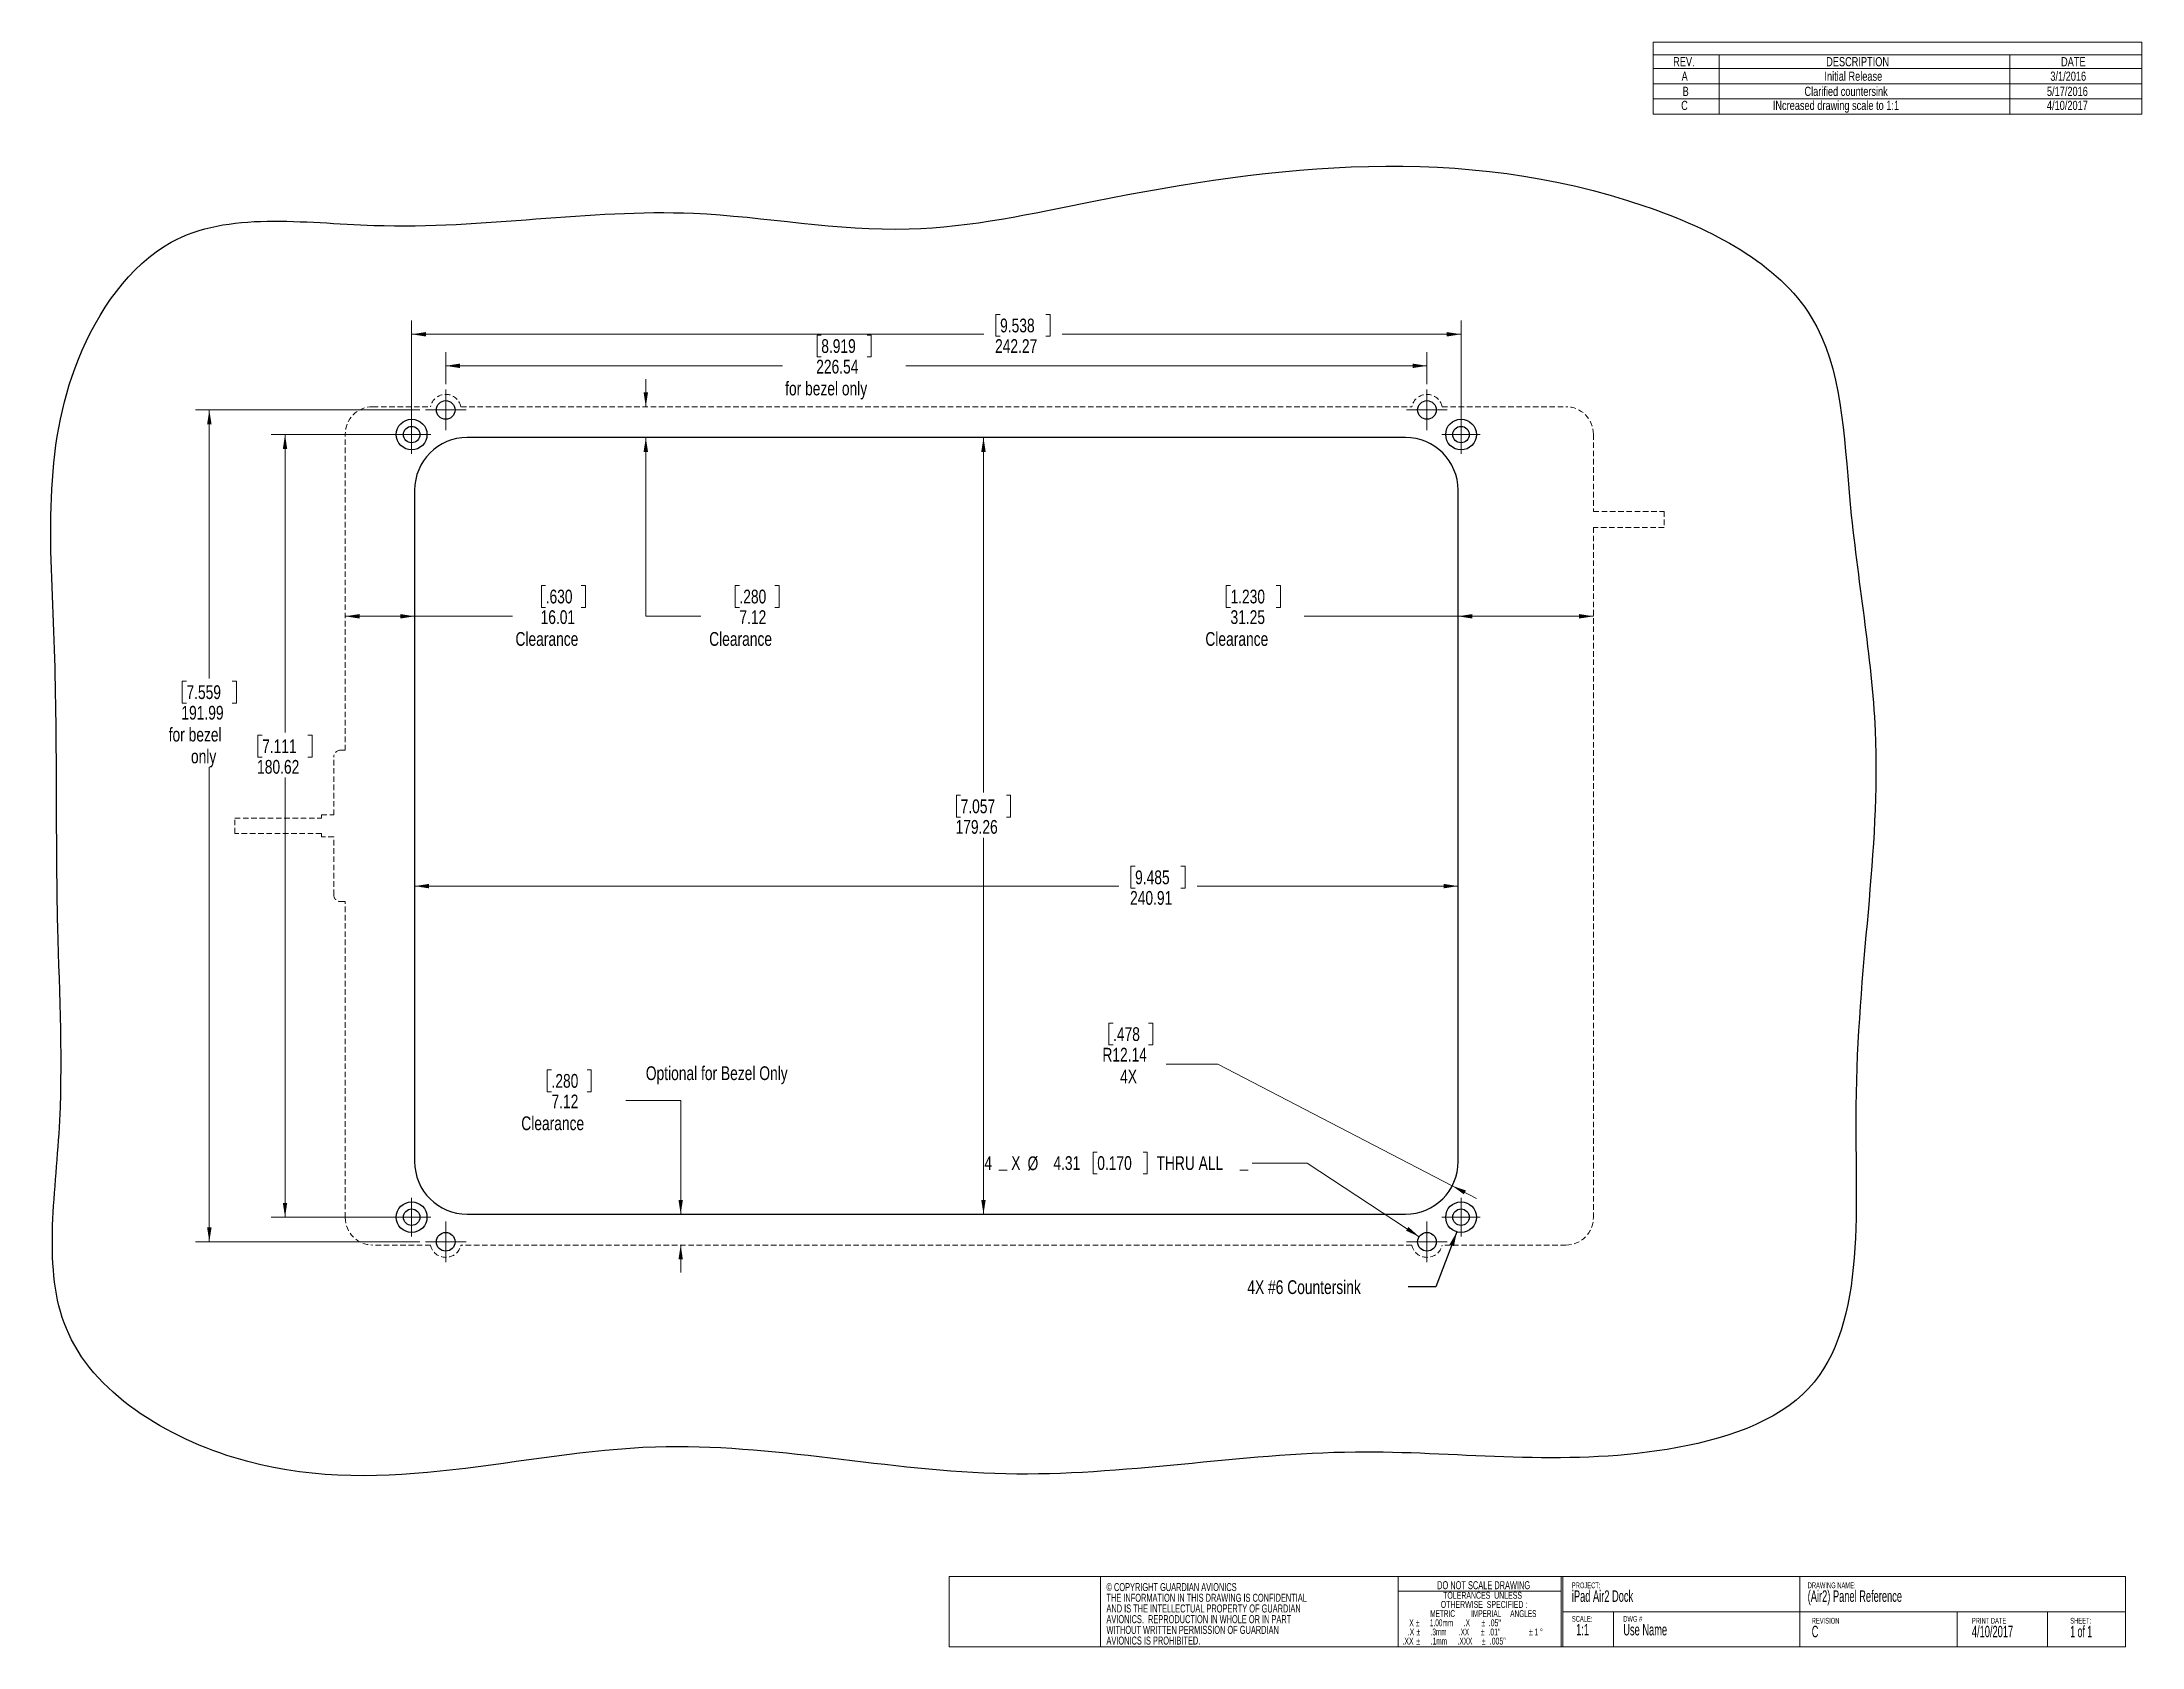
# Model space of a CAD drawing. Header units: millimetres. Extents: x 20 to 505, y 7 to 377.
import ezdxf

# ---------------------------------------------------------------- set-up
doc = ezdxf.new("R2010")
doc.units = ezdxf.units.MM
doc.linetypes.add('HIDDEN', pattern=[1.905, 1.27, -0.635])
doc.styles.add('SLDTEXTSTYLE0', font='TXT', dxfattribs={"width": 0.605})
doc.styles.add('SLDTEXTSTYLE1', font='TXT', dxfattribs={"width": 0.561765})
doc.styles.add('SLDTEXTSTYLE2', font='TXT', dxfattribs={"width": 0.56})
doc.styles.add('SLDTEXTSTYLE3', font='TXT', dxfattribs={"width": 0.5525})
doc.styles.add('SLDTEXTSTYLE4', font='TXT', dxfattribs={"width": 0.57})
doc.styles.add('SLDTEXTSTYLE5', font='TXT', dxfattribs={"width": 0.75})
doc.dimstyles.new('SLDDIMSTYLE0', dxfattribs={"dimtxt": 3.175, "dimasz": 3.302, "dimexe": 0, "dimexo": 0.0625, "dimgap": 0.79375, "dimtad": 0, "dimtih": 1, "dimtoh": 1, "dimrnd": 1e-09, "dimzin": 12, "dimdsep": 46, "dimtxsty": 'SLDTEXTSTYLE5', "dimsah": 1, "dimcen": 0.09, "dimadec": 0, "dimazin": 3, "dimtfac": 1, "dimtofl": 0, "dimtmove": 0, "dimatfit": 3, "dimfxl": 1, "dimfrac": 2, "dimtolj": 1, "dimtzin": 12, "dimarcsym": 0})
doc.dimstyles.new('SLDDIMSTYLE1', dxfattribs={"dimtxt": 3.175, "dimasz": 3.302, "dimexe": 0, "dimexo": 0.0625, "dimgap": 0.79375, "dimtad": 0, "dimtih": 1, "dimtoh": 1, "dimrnd": 1e-09, "dimzin": 4, "dimdsep": 46, "dimtxsty": 'SLDTEXTSTYLE5', "dimsah": 1, "dimcen": 0, "dimadec": 0, "dimazin": 1, "dimtfac": 1, "dimtofl": 0, "dimtmove": 0, "dimatfit": 3, "dimfxl": 1, "dimfrac": 2, "dimtolj": 1, "dimtzin": 12, "dimarcsym": 0})
doc.dimstyles.new('SLDDIMSTYLE2', dxfattribs={"dimtxt": 3.175, "dimasz": 3.302, "dimexe": 0, "dimexo": 0.0625, "dimgap": 0.79375, "dimtad": 0, "dimtih": 1, "dimtoh": 1, "dimrnd": 1e-09, "dimzin": 12, "dimdsep": 46, "dimtxsty": 'SLDTEXTSTYLE5', "dimsah": 1, "dimcen": 0, "dimadec": 0, "dimazin": 3, "dimtfac": 1, "dimtofl": 0, "dimtmove": 1, "dimatfit": 3, "dimfxl": 1, "dimfrac": 2, "dimtolj": 1, "dimtzin": 12, "dimarcsym": 0})
doc.dimstyles.new('SLDDIMSTYLE3', dxfattribs={"dimtxt": 3.175, "dimasz": 3.302, "dimexe": 0, "dimexo": 0.0625, "dimgap": 0.79375, "dimtad": 0, "dimtih": 1, "dimtoh": 1, "dimrnd": 1e-09, "dimzin": 12, "dimdsep": 46, "dimtxsty": 'SLDTEXTSTYLE5', "dimsah": 1, "dimcen": 0.09, "dimadec": 0, "dimazin": 3, "dimtfac": 1, "dimtmove": 0, "dimatfit": 0, "dimfxl": 1, "dimfrac": 2, "dimtolj": 1, "dimtzin": 12, "dimarcsym": 0})
doc.dimstyles.new('SLDDIMSTYLE4', dxfattribs={"dimtxt": 0.18, "dimasz": 3.302, "dimexe": 0, "dimexo": 0.0625, "dimgap": 0, "dimtad": 0, "dimtih": 1, "dimtoh": 1, "dimdec": 0, "dimrnd": 1e-09, "dimzin": 0, "dimdsep": 46, "dimtxsty": 'Standard', "dimsah": 1, "dimcen": 0.09, "dimadec": 0, "dimazin": 0, "dimtfac": 3.302, "dimtdec": 0, "dimtofl": 0, "dimtmove": 0, "dimatfit": 3, "dimfxl": 1, "dimfrac": 2, "dimtolj": 1, "dimtzin": 0, "dimarcsym": 0})

# ---------------------------------------------------------------- blocks, each defined once
blk = doc.blocks.new('SW_NOTE_0')
at = {"color": 0, "linetype": 'Continuous', "lineweight": 0, "attachment_point": 1, "style": 'SLDTEXTSTYLE0'}
for s, insert, char_height in [('PROJECT:', (0, 1.71), 1.323), ('iPad Air2 Dock', (0, -0.12), 2.6458)]:
    blk.add_mtext(s, dxfattribs=dict(at, insert=insert, char_height=char_height))
blk = doc.blocks.new('SW_NOTE_1')
at = {"color": 0, "linetype": 'Continuous', "lineweight": 0, "attachment_point": 1, "style": 'SLDTEXTSTYLE0'}
for s, insert, char_height in [('SCALE:', (0, 1.71), 1.323), ('1:1', (0.99, -0.12), 2.646)]:
    blk.add_mtext(s, dxfattribs=dict(at, insert=insert, char_height=char_height))
blk = doc.blocks.new('SW_NOTE_2')
at = {"color": 0, "linetype": 'Continuous', "lineweight": 0, "attachment_point": 2}
for s, insert, char_height, style in [('DO NOT SCALE DRAWING', (15.77, 2.39), 1.8521, 'SLDTEXTSTYLE0'), ('METRIC         IMPERIAL     ANGLES', (15.7, -4.3), 1.5875, 'SLDTEXTSTYLE1'), ('OTHERWISE  SPECIFIED :', (15.87, -2.19), 1.5875, 'SLDTEXTSTYLE0'), ('TOLERANCES  UNLESS', (15.53, -0.07), 1.5875, 'SLDTEXTSTYLE0'), ('.X', (-0.99, -8.54), 1.587, 'SLDTEXTSTYLE0'), ('X', (-0.89, -6.42), 1.59, 'SLDTEXTSTYLE0'), ('%%p', (0.52, -6.42), 1.587, 'SLDTEXTSTYLE0'), ('%%p', (0.68, -8.54), 1.587, 'SLDTEXTSTYLE0'), ('1.00mm      .X', (7.99, -6.42), 1.5875, 'SLDTEXTSTYLE2'), ('.3mm       .XX', (7.98, -8.54), 1.5875, 'SLDTEXTSTYLE3'), ('%%p', (15.58, -8.54), 1.587, 'SLDTEXTSTYLE0'), ('%%p', (15.68, -6.42), 1.587, 'SLDTEXTSTYLE0'), ('.01"', (18.26, -8.54), 1.587, 'SLDTEXTSTYLE0'), ('.05"', (18.36, -6.42), 1.587, 'SLDTEXTSTYLE0'), ('%%p', (26.67, -8.54), 1.587, 'SLDTEXTSTYLE0'), ('1', (27.96, -8.54), 1.59, 'SLDTEXTSTYLE0'), ('%%d', (29.12, -8.54), 1.587, 'SLDTEXTSTYLE0'), ('.XX', (-1.69, -10.65), 1.587, 'SLDTEXTSTYLE0'), ('%%p', (0.66, -10.65), 1.587, 'SLDTEXTSTYLE0'), ('.1mm      .XXX', (8.38, -10.65), 1.5875, 'SLDTEXTSTYLE2'), ('%%p', (15.75, -10.65), 1.587, 'SLDTEXTSTYLE0'), ('.005"', (19.03, -10.65), 1.587, 'SLDTEXTSTYLE0')]:
    blk.add_mtext(s, dxfattribs=dict(at, insert=insert, char_height=char_height, style=style))
blk = doc.blocks.new('SW_NOTE_3')
at = {"color": 0, "linetype": 'Continuous', "lineweight": 0, "attachment_point": 1, "style": 'SLDTEXTSTYLE0'}
for s, insert, char_height in [('DWG #', (0, 1.71), 1.323), ('Use Name', (0, -0.12), 2.646)]:
    blk.add_mtext(s, dxfattribs=dict(at, insert=insert, char_height=char_height))
blk = doc.blocks.new('SW_NOTE_4')
at = {"color": 0, "linetype": 'Continuous', "lineweight": 0, "attachment_point": 1, "style": 'SLDTEXTSTYLE0'}
for s, insert, char_height in [('REVISION', (0, 1.71), 1.323), ('C', (0, -0.12), 2.65)]:
    blk.add_mtext(s, dxfattribs=dict(at, insert=insert, char_height=char_height))
blk = doc.blocks.new('SW_NOTE_5')
at = {"color": 0, "linetype": 'Continuous', "lineweight": 0, "attachment_point": 1}
for s, insert, char_height, style in [('SHEET:', (0, 1.71), 1.323, 'SLDTEXTSTYLE0'), ('1 of 1', (0, -0.12), 2.646, 'SLDTEXTSTYLE4')]:
    blk.add_mtext(s, dxfattribs=dict(at, insert=insert, char_height=char_height, style=style))
blk = doc.blocks.new('SW_NOTE_6')
at = {"color": 0, "linetype": 'Continuous', "lineweight": 0, "attachment_point": 1, "style": 'SLDTEXTSTYLE0'}
for s, insert, char_height in [('DRAWING NAME:', (0, 1.71), 1.3229), ('(Air2) Panel Reference', (0, -0.12), 2.6458)]:
    blk.add_mtext(s, dxfattribs=dict(at, insert=insert, char_height=char_height))
blk = doc.blocks.new('SW_NOTE_7')
at = {"color": 0, "linetype": 'Continuous', "lineweight": 0, "attachment_point": 1, "style": 'SLDTEXTSTYLE0'}
for s, insert, char_height in [('4/10/2017', (0, -0.12), 2.646), ('PRINT DATE', (0, 1.71), 1.323)]:
    blk.add_mtext(s, dxfattribs=dict(at, insert=insert, char_height=char_height))
blk = doc.blocks.new('SW_NOTE_8')
at = {"color": 0, "linetype": 'Continuous', "lineweight": 0, "char_height": 1.8521, "attachment_point": 1, "style": 'SLDTEXTSTYLE0'}
for s, insert in [('© COPYRIGHT GUARDIAN AVIONICS', (0, 2.39)), ('AND IS THE INTELLECTUAL PROPERTY OF GUARDIAN', (0, -2.55)), ('THE INFORMATION IN THIS DRAWING IS CONFIDENTIAL', (0, -0.08)), ('AVIONICS.  REPRODUCTION IN WHOLE OR IN PART', (0, -5.02)), ('WITHOUT WRITTEN PERMISSION OF GUARDIAN', (0, -7.49)), ('AVIONICS IS PROHIBITED.', (0, -9.96))]:
    blk.add_mtext(s, dxfattribs=dict(at, insert=insert))
blk = doc.blocks.new('SW_TABLEANNOTATION_0')
at = {"color": 0, "linetype": 'Continuous', "lineweight": 18}
for p, q in [((0, 0), (0, -16.64)), ((112.87, 0), (0, 0)), ((112.87, -16.64), (112.87, 0)), ((0, -2.95), (112.87, -2.95)), ((15.24, -2.95), (15.24, -6.13)), ((82.39, -2.95), (82.39, -6.13)), ((0, -6.13), (112.87, -6.13)), ((0, -9.63), (112.87, -9.63)), ((15.24, -6.13), (15.24, -16.64)), ((82.39, -6.13), (82.39, -16.64)), ((0, -13.14), (112.87, -13.14)), ((0, -16.64), (112.87, -16.64))]:
    blk.add_line(p, q, dxfattribs=at)
at = {"color": 0, "linetype": 'Continuous', "lineweight": 18, "attachment_point": 1, "style": 'SLDTEXTSTYLE5'}
for s, insert, char_height in [('REV.', (4.63, -3.48), 2.117), ('DESCRIPTION', (39.96, -3.48), 2.1167), ('DATE', (94.18, -3.48), 2.117), ('A', (6.58, -6.83), 2.12), ('Initial Release', (39.56, -6.83), 2.1167), ('3/1/2016', (91.71, -6.83), 2.117), ('C', (6.47, -13.57), 2.12), ('B', (6.81, -10.33), 2.12), ('INcreased drawing scale to 1:1', (27.64, -13.57), 2.1167), ('Clarified countersink', (34.94, -10.33), 2.1167), ('4/10/2017', (90.92, -13.57), 2.117), ('5/17/2016', (90.92, -10.33), 2.117)]:
    blk.add_mtext(s, dxfattribs=dict(at, insert=insert, char_height=char_height))
blk = doc.blocks.new('_D')
at = {"color": 7, "linetype": 'Continuous', "lineweight": 18}
for p, q in [((113.58, 298.2), (113.58, 305.6)), ((200.28, 309.51), (199.31, 309.51)), ((199.31, 309.51), (199.31, 304.47)), ((210.84, 309.51), (211.8, 309.51)), ((211.8, 309.51), (211.8, 304.47)), ((340.12, 298.2), (340.12, 305.6)), ((113.58, 302.42), (191.3, 302.42)), ((199.31, 304.47), (200.28, 304.47)), ((211.8, 304.47), (210.84, 304.47)), ((340.12, 302.42), (219.82, 302.42))]:
    blk.add_line(p, q, dxfattribs=at)
for points in [[(113.58, 302.42), (116.88, 301.91), (116.88, 302.93)], [(340.12, 302.42), (336.81, 302.93), (336.81, 301.91)]]:
    blk.add_solid(points, dxfattribs=at)
at = {"color": 7, "linetype": 'Continuous', "lineweight": 18, "char_height": 3.175, "attachment_point": 1, "style": 'SLDTEXTSTYLE5'}
for s, insert in [('8.919', (200.28, 308.57)), ('226.54', (199.11, 303.82)), ('for bezel only', (191.94, 298.78))]:
    blk.add_mtext(s, dxfattribs=dict(at, insert=insert))
blk = doc.blocks.new('_D_1')
at = {"color": 7, "linetype": 'Continuous', "lineweight": 18}
for p, q in [((105.71, 287.82), (105.71, 312.87)), ((241.57, 314.27), (240.6, 314.27)), ((240.6, 314.27), (240.6, 309.23)), ((252.13, 314.27), (253.09, 314.27)), ((253.09, 314.27), (253.09, 309.23)), ((347.98, 287.82), (347.98, 312.87)), ((105.71, 309.7), (237.82, 309.7)), ((240.6, 309.23), (241.57, 309.23)), ((253.09, 309.23), (252.13, 309.23)), ((347.98, 309.7), (255.88, 309.7))]:
    blk.add_line(p, q, dxfattribs=at)
for points in [[(105.71, 309.7), (109.01, 309.19), (109.01, 310.21)], [(347.98, 309.7), (344.68, 310.21), (344.68, 309.19)]]:
    blk.add_solid(points, dxfattribs=at)
at = {"color": 7, "linetype": 'Continuous', "lineweight": 18, "char_height": 3.175, "attachment_point": 1, "style": 'SLDTEXTSTYLE5'}
for s, insert in [('9.538', (241.57, 313.32)), ('242.27', (240.4, 308.57))]:
    blk.add_mtext(s, dxfattribs=dict(at, insert=insert))
blk = doc.blocks.new('_D_2')
at = {"color": 7, "linetype": 'Continuous', "lineweight": 18}
for p, q in [((104.44, 286.55), (73.3, 286.55)), ((76.48, 286.55), (76.48, 217.8)), ((71.2, 217.16), (70.23, 217.16)), ((70.23, 217.16), (70.23, 212.12)), ((81.76, 217.16), (82.72, 217.16)), ((82.72, 217.16), (82.72, 212.12)), ((70.23, 212.12), (71.2, 212.12)), ((82.72, 212.12), (81.76, 212.12)), ((76.48, 105.93), (76.48, 207.37)), ((104.44, 105.93), (73.3, 105.93))]:
    blk.add_line(p, q, dxfattribs=at)
for points in [[(76.48, 286.55), (75.97, 283.25), (76.98, 283.25)], [(76.48, 105.93), (76.98, 109.23), (75.97, 109.23)]]:
    blk.add_solid(points, dxfattribs=at)
at = {"color": 7, "linetype": 'Continuous', "lineweight": 18, "char_height": 3.175, "attachment_point": 1, "style": 'SLDTEXTSTYLE5'}
for s, insert in [('7.111', (71.2, 216.21)), ('180.62', (70.03, 211.46))]:
    blk.add_mtext(s, dxfattribs=dict(at, insert=insert))
blk = doc.blocks.new('_D_3')
at = {"color": 7, "linetype": 'Continuous', "lineweight": 18}
for p, q in [((107.61, 292.24), (55.82, 292.24)), ((59, 292.24), (59, 230.28)), ((53.72, 229.64), (52.75, 229.64)), ((52.75, 229.64), (52.75, 224.6)), ((64.28, 229.64), (65.24, 229.64)), ((65.24, 229.64), (65.24, 224.6)), ((52.75, 224.6), (53.72, 224.6)), ((65.24, 224.6), (64.28, 224.6)), ((59, 100.25), (59, 209.77)), ((107.61, 100.25), (55.82, 100.25))]:
    blk.add_line(p, q, dxfattribs=at)
for points in [[(59, 292.24), (58.49, 288.94), (59.51, 288.94)], [(59, 100.25), (59.51, 103.55), (58.49, 103.55)]]:
    blk.add_solid(points, dxfattribs=at)
at = {"color": 7, "linetype": 'Continuous', "lineweight": 18, "char_height": 3.175, "attachment_point": 1, "style": 'SLDTEXTSTYLE5'}
for s, insert in [('7.559', (53.72, 228.69)), ('191.99', (52.55, 223.94)), ('for bezel', (49.62, 218.9)), ('only', (54.76, 213.86))]:
    blk.add_mtext(s, dxfattribs=dict(at, insert=insert))
blk = doc.blocks.new('_D_4')
at = {"color": 7, "linetype": 'Continuous', "lineweight": 18}
for p, q in [((242.21, 116.79), (241.24, 116.79)), ((241.24, 116.79), (242.21, 116.79)), ((242.21, 116.79), (243.18, 116.79)), ((243.18, 116.79), (242.21, 116.79)), ((264, 120.95), (263.03, 120.95)), ((263.03, 120.95), (263.03, 115.91)), ((274.56, 120.95), (275.53, 120.95)), ((275.53, 120.95), (275.53, 115.91)), ((297.85, 116.79), (296.89, 116.79)), ((296.89, 116.79), (297.85, 116.79)), ((297.85, 116.79), (298.82, 116.79)), ((298.82, 116.79), (297.85, 116.79)), ((312.49, 118.43), (299.79, 118.43)), ((338.32, 101.43), (312.49, 118.43)), ((263.03, 115.91), (264, 115.91)), ((275.53, 115.91), (274.56, 115.91))]:
    blk.add_line(p, q, dxfattribs=at)
blk.add_solid([(338.32, 101.43), (335.84, 103.67), (335.28, 102.82)], dxfattribs=at)
at = {"color": 7, "linetype": 'Continuous', "lineweight": 18, "attachment_point": 1, "style": 'SLDTEXTSTYLE5'}
for s, insert, char_height in [('4', (237.93, 120.01), 3.17), ('X', (244.14, 120.01), 3.17), ('%%c', (247.9, 119.96), 3.175), ('4.31', (253.87, 120.01), 3.175), ('0.170', (264, 120.01), 3.175), ('THRU ALL', (277.68, 120.01), 3.175)]:
    blk.add_mtext(s, dxfattribs=dict(at, insert=insert, char_height=char_height))
blk = doc.blocks.new('_D_5')
at = {"color": 7, "linetype": 'Continuous', "lineweight": 18}
for p, q in [((267.64, 150.72), (266.67, 150.72)), ((266.67, 150.72), (266.67, 145.68)), ((275.85, 150.72), (276.82, 150.72)), ((276.82, 150.72), (276.82, 145.68)), ((266.67, 145.68), (267.64, 145.68)), ((276.82, 145.68), (275.85, 145.68)), ((291.81, 141.23), (279.9, 141.23)), ((345.94, 113.17), (291.81, 141.23)), ((345.94, 113.17), (351.58, 110.25))]:
    blk.add_line(p, q, dxfattribs=at)
blk.add_solid([(345.94, 113.17), (348.64, 111.2), (349.1, 112.1)], dxfattribs=at)
at = {"color": 7, "linetype": 'Continuous', "lineweight": 18, "char_height": 3.175, "attachment_point": 1, "style": 'SLDTEXTSTYLE5'}
for s, insert in [('.478', (267.64, 149.77)), ('R12.14', (265.18, 145.02)), ('4X', (269.28, 139.98))]:
    blk.add_mtext(s, dxfattribs=dict(at, insert=insert))
blk = doc.blocks.new('_D_6')
at = {"color": 7, "linetype": 'Continuous', "lineweight": 18}
for p, q in [((272.74, 186.91), (271.78, 186.91)), ((271.78, 186.91), (271.78, 181.87)), ((283.3, 186.91), (284.27, 186.91)), ((284.27, 186.91), (284.27, 181.87)), ((106.39, 182.34), (268.99, 182.34)), ((271.78, 181.87), (272.74, 181.87)), ((284.27, 181.87), (283.3, 181.87)), ((347.3, 182.34), (287.05, 182.34))]:
    blk.add_line(p, q, dxfattribs=at)
for points in [[(106.39, 182.34), (109.69, 181.83), (109.69, 182.84)], [(347.3, 182.34), (344, 182.84), (344, 181.83)]]:
    blk.add_solid(points, dxfattribs=at)
at = {"color": 7, "linetype": 'Continuous', "lineweight": 18, "char_height": 3.175, "attachment_point": 1, "style": 'SLDTEXTSTYLE5'}
for s, insert in [('9.485', (272.74, 185.96)), ('240.91', (271.57, 181.21))]:
    blk.add_mtext(s, dxfattribs=dict(at, insert=insert))
blk = doc.blocks.new('_D_7')
at = {"color": 7, "linetype": 'Continuous', "lineweight": 18}
for p, q in [((237.73, 285.87), (237.73, 203.95)), ((232.45, 203.3), (231.48, 203.3)), ((231.48, 203.3), (231.48, 198.26)), ((243.01, 203.3), (243.97, 203.3)), ((243.97, 203.3), (243.97, 198.26)), ((231.48, 198.26), (232.45, 198.26)), ((243.97, 198.26), (243.01, 198.26)), ((237.73, 106.61), (237.73, 193.51))]:
    blk.add_line(p, q, dxfattribs=at)
for points in [[(237.73, 285.87), (237.22, 282.57), (238.24, 282.57)], [(237.73, 106.61), (238.24, 109.92), (237.22, 109.92)]]:
    blk.add_solid(points, dxfattribs=at)
at = {"color": 7, "linetype": 'Continuous', "lineweight": 18, "char_height": 3.175, "attachment_point": 1, "style": 'SLDTEXTSTYLE5'}
for s, insert in [('7.057', (232.45, 202.35)), ('179.26', (231.28, 197.6))]:
    blk.add_mtext(s, dxfattribs=dict(at, insert=insert))
blk = doc.blocks.new('_D_8')
at = {"color": 7, "linetype": 'Continuous', "lineweight": 18}
for p, q in [((294.76, 251.7), (293.79, 251.7)), ((293.79, 251.7), (293.79, 246.66)), ((305.32, 251.7), (306.29, 251.7)), ((306.29, 251.7), (306.29, 246.66)), ((293.79, 246.66), (294.76, 246.66)), ((306.29, 246.66), (305.32, 246.66)), ((347.3, 244.61), (311.77, 244.61)), ((378.55, 244.61), (347.3, 244.61))]:
    blk.add_line(p, q, dxfattribs=at)
for points in [[(347.3, 244.61), (350.6, 244.1), (350.6, 245.12)], [(378.55, 244.61), (375.25, 245.12), (375.25, 244.1)]]:
    blk.add_solid(points, dxfattribs=at)
at = {"color": 7, "linetype": 'Continuous', "lineweight": 18, "char_height": 3.175, "attachment_point": 1, "style": 'SLDTEXTSTYLE5'}
for s, insert in [('1.230', (294.76, 250.76)), ('31.25', (294.76, 246.01)), ('Clearance', (288.96, 240.97))]:
    blk.add_mtext(s, dxfattribs=dict(at, insert=insert))
blk = doc.blocks.new('_D_9')
at = {"color": 7, "linetype": 'Continuous', "lineweight": 18}
for p, q in [((136.65, 251.7), (135.69, 251.7)), ((135.69, 251.7), (135.69, 246.66)), ((144.86, 251.7), (145.83, 251.7)), ((145.83, 251.7), (145.83, 246.66)), ((90.38, 244.61), (106.39, 244.61)), ((106.39, 244.61), (129.03, 244.61)), ((135.69, 246.66), (136.65, 246.66)), ((145.83, 246.66), (144.86, 246.66))]:
    blk.add_line(p, q, dxfattribs=at)
for points in [[(90.38, 244.61), (93.69, 244.1), (93.69, 245.12)], [(106.39, 244.61), (103.09, 245.12), (103.09, 244.1)]]:
    blk.add_solid(points, dxfattribs=at)
at = {"color": 7, "linetype": 'Continuous', "lineweight": 18, "char_height": 3.175, "attachment_point": 1, "style": 'SLDTEXTSTYLE5'}
for s, insert in [('.630', (136.65, 250.76)), ('16.01', (135.48, 246.01)), ('Clearance', (129.68, 240.97))]:
    blk.add_mtext(s, dxfattribs=dict(at, insert=insert))
blk = doc.blocks.new('_D_10')
at = {"color": 7, "linetype": 'Continuous', "lineweight": 18}
for p, q in [((159.77, 292.99), (159.77, 299.34)), ((159.77, 244.61), (159.77, 285.87)), ((181.38, 251.7), (180.41, 251.7)), ((180.41, 251.7), (180.41, 246.66)), ((189.59, 251.7), (190.56, 251.7)), ((190.56, 251.7), (190.56, 246.66)), ((172.47, 244.61), (159.77, 244.61)), ((180.41, 246.66), (181.38, 246.66)), ((190.56, 246.66), (189.59, 246.66))]:
    blk.add_line(p, q, dxfattribs=at)
for points in [[(159.77, 292.99), (160.28, 296.29), (159.26, 296.29)], [(159.77, 285.87), (159.26, 282.57), (160.28, 282.57)]]:
    blk.add_solid(points, dxfattribs=at)
at = {"color": 7, "linetype": 'Continuous', "lineweight": 18, "char_height": 3.175, "attachment_point": 1, "style": 'SLDTEXTSTYLE5'}
for s, insert in [('.280', (181.38, 250.76)), ('7.12', (181.38, 246.01)), ('Clearance', (174.4, 240.97))]:
    blk.add_mtext(s, dxfattribs=dict(at, insert=insert))
blk = doc.blocks.new('_D_11')
at = {"color": 7, "linetype": 'Continuous', "lineweight": 18}
for p, q in [((138, 139.93), (137.03, 139.93)), ((137.03, 139.93), (137.03, 134.89)), ((146.21, 139.93), (147.18, 139.93)), ((147.18, 139.93), (147.18, 134.89)), ((137.03, 134.89), (138, 134.89)), ((147.18, 134.89), (146.21, 134.89)), ((155.12, 132.83), (167.82, 132.83)), ((167.82, 132.83), (167.82, 106.61)), ((167.82, 99.5), (167.82, 93.15))]:
    blk.add_line(p, q, dxfattribs=at)
for points in [[(167.82, 106.61), (168.33, 109.92), (167.31, 109.92)], [(167.82, 99.5), (167.31, 96.19), (168.33, 96.19)]]:
    blk.add_solid(points, dxfattribs=at)
at = {"color": 7, "linetype": 'Continuous', "lineweight": 18, "char_height": 3.175, "attachment_point": 1, "style": 'SLDTEXTSTYLE5'}
for s, insert in [('.280', (138, 138.98)), ('7.12', (138, 134.23)), ('Clearance', (131.02, 129.19))]:
    blk.add_mtext(s, dxfattribs=dict(at, insert=insert))
blk = doc.blocks.new('SW_CENTERMARKSYMBOL_0')
at = {"color": 0, "linetype": 'Continuous', "lineweight": 0}
for p, q in [((-2.54, 0), (-4.43865, 0)), ((0, 0), (-2.54, 0)), ((0, 2.54), (0, 4.43865)), ((0, 0), (0, 2.54)), ((0, 0), (0, -2.54)), ((0, 0), (2.54, 0)), ((2.54, 0), (4.43865, 0)), ((0, -2.54), (0, -4.43865))]:
    blk.add_line(p, q, dxfattribs=at)
blk = doc.blocks.new('SW_CENTERMARKSYMBOL_1')
at = {"color": 0, "linetype": 'Continuous', "lineweight": 0}
for p, q in [((-2.54, 0), (-4.43865, 0)), ((0, 0), (-2.54, 0)), ((0, 2.54), (0, 4.43865)), ((0, 0), (0, 2.54)), ((0, 0), (0, -2.54)), ((0, 0), (2.54, 0)), ((2.54, 0), (4.43865, 0)), ((0, -2.54), (0, -4.43865))]:
    blk.add_line(p, q, dxfattribs=at)
blk = doc.blocks.new('SW_CENTERMARKSYMBOL_2')
at = {"color": 0, "linetype": 'Continuous', "lineweight": 0}
for p, q in [((-2.54, 0), (-4.43865, 0)), ((0, 0), (-2.54, 0)), ((0, 2.54), (0, 4.43865)), ((0, 0), (0, 2.54)), ((0, 0), (0, -2.54)), ((0, 0), (2.54, 0)), ((2.54, 0), (4.43865, 0)), ((0, -2.54), (0, -4.43865))]:
    blk.add_line(p, q, dxfattribs=at)
blk = doc.blocks.new('SW_CENTERMARKSYMBOL_3')
at = {"color": 0, "linetype": 'Continuous', "lineweight": 0}
for p, q in [((-2.54, 0), (-4.43865, 0)), ((0, 0), (-2.54, 0)), ((0, 2.54), (0, 4.43865)), ((0, 0), (0, 2.54)), ((0, 0), (0, -2.54)), ((0, 0), (2.54, 0)), ((2.54, 0), (4.43865, 0)), ((0, -2.54), (0, -4.43865))]:
    blk.add_line(p, q, dxfattribs=at)
blk = doc.blocks.new('SW_CENTERMARKSYMBOL_4')
at = {"color": 0, "linetype": 'Continuous', "lineweight": 0}
for p, q in [((-2.54, 0), (-4.69265, 0)), ((0, 0), (-2.54, 0)), ((0, 2.54), (0, 4.69265)), ((0, 0), (0, 2.54)), ((0, 0), (0, -2.54)), ((0, 0), (2.54, 0)), ((2.54, 0), (4.69265, 0)), ((0, -2.54), (0, -4.69265))]:
    blk.add_line(p, q, dxfattribs=at)
blk = doc.blocks.new('SW_CENTERMARKSYMBOL_5')
at = {"color": 0, "linetype": 'Continuous', "lineweight": 0}
for p, q in [((-2.54, 0), (-4.69265, 0)), ((0, 0), (-2.54, 0)), ((0, 2.54), (0, 4.69265)), ((0, 0), (0, 2.54)), ((0, 0), (0, -2.54)), ((0, 0), (2.54, 0)), ((2.54, 0), (4.69265, 0)), ((0, -2.54), (0, -4.69265))]:
    blk.add_line(p, q, dxfattribs=at)
blk = doc.blocks.new('SW_CENTERMARKSYMBOL_6')
at = {"color": 0, "linetype": 'Continuous', "lineweight": 0}
for p, q in [((-2.54, 0), (-4.69265, 0)), ((0, 0), (-2.54, 0)), ((0, 2.54), (0, 4.69265)), ((0, 0), (0, 2.54)), ((0, 0), (0, -2.54)), ((0, 0), (2.54, 0)), ((2.54, 0), (4.69265, 0)), ((0, -2.54), (0, -4.69265))]:
    blk.add_line(p, q, dxfattribs=at)
blk = doc.blocks.new('SW_CENTERMARKSYMBOL_7')
at = {"color": 0, "linetype": 'Continuous', "lineweight": 0}
for p, q in [((-2.54, 0), (-4.69265, 0)), ((0, 0), (-2.54, 0)), ((0, 2.54), (0, 4.69265)), ((0, 0), (0, 2.54)), ((0, 0), (0, -2.54)), ((0, 0), (2.54, 0)), ((2.54, 0), (4.69265, 0)), ((0, -2.54), (0, -4.69265))]:
    blk.add_line(p, q, dxfattribs=at)

msp = doc.modelspace()

# ---------------------------------------------------------------- linework, layer by layer
at = {"color": 7, "linetype": 'HIDDEN', "lineweight": 18}
for p, q in [((96.733, 292.989), (110.066, 292.989)), ((117.085, 292.989), (336.606, 292.989)), ((343.625, 292.989), (372.199, 292.989)), ((90.384, 213.695), (90.384, 286.64)), ((378.548, 286.64), (378.548, 268.833)), ((378.548, 268.833), (394.871, 268.833)), ((394.871, 268.833), (394.871, 265.123)), ((394.871, 265.123), (378.548, 265.123)), ((378.548, 265.123), (378.548, 105.846)), ((89.232, 213.695), (90.384, 213.695)), ((87.734, 198.783), (87.734, 212.192)), ((84.88, 197.993), (84.88, 198.783)), ((84.88, 198.783), (87.734, 198.783)), ((64.88, 194.493), (64.88, 197.993)), ((64.88, 197.993), (84.88, 197.993)), ((84.88, 194.493), (64.88, 194.493)), ((84.88, 193.703), (84.88, 194.493)), ((87.734, 193.703), (84.88, 193.703)), ((87.734, 180.293), (87.734, 193.703)), ((90.384, 178.79), (89.232, 178.79)), ((90.384, 105.846), (90.384, 178.79)), ((110.066, 99.497), (96.733, 99.497)), ((336.606, 99.497), (117.085, 99.497)), ((372.199, 99.497), (343.625, 99.497))]:
    msp.add_line(p, q, dxfattribs=at)
at = {"color": 7, "linetype": 'Continuous', "lineweight": 25}
for p, q in [((335.156, 285.871), (118.536, 285.871)), ((106.392, 273.727), (106.392, 118.759)), ((347.3, 118.759), (347.3, 273.727)), ((118.536, 106.615), (335.156, 106.615))]:
    msp.add_line(p, q, dxfattribs=at)
at = {"color": 7, "linetype": 'Continuous', "lineweight": 18}
for p, q in [((229.797, 22.993), (501.417, 22.993)), ((229.797, 22.993), (229.797, 6.734)), ((264.749, 22.993), (264.749, 6.734)), ((333.487, 22.993), (333.487, 6.734)), ((371.086, 19.622), (333.487, 19.622)), ((371.086, 22.993), (371.086, 6.734)), ((371.483, 22.993), (371.483, 6.734)), ((426.216, 22.993), (426.216, 14.863)), ((501.417, 22.993), (501.417, 6.734)), ((371.483, 14.863), (400.002, 14.863)), ((383.22, 14.863), (383.22, 6.734)), ((400.002, 14.863), (501.417, 14.863)), ((426.216, 6.734), (426.216, 14.863)), ((462.552, 14.863), (462.552, 6.734)), ((483.351, 14.863), (483.351, 6.734)), ((501.417, 6.734), (229.797, 6.734))]:
    msp.add_line(p, q, dxfattribs=at)
at = {"color": 7, "linetype": 'Continuous', "lineweight": 25}
for centre, radius in [((113.576, 292.238), 2.153), ((340.116, 292.238), 2.153), ((105.709, 286.554), 3.543), ((105.709, 286.554), 1.899), ((347.983, 286.554), 3.543), ((347.983, 286.554), 1.899), ((105.709, 105.932), 3.543), ((105.709, 105.932), 1.899), ((347.983, 105.932), 3.543), ((347.983, 105.932), 1.899), ((113.576, 100.248), 2.153), ((340.116, 100.248), 2.153)]:
    msp.add_circle(centre, radius, dxfattribs=at)
at = {"color": 7, "linetype": 'HIDDEN', "lineweight": 18}
for centre, start, end in [((113.576, 292.238), 12.07715, 167.92285), ((340.116, 292.238), 12.07715, 167.92285), ((113.576, 100.248), 192.07715, 347.92285), ((340.116, 100.248), 192.07715, 347.92285)]:
    msp.add_arc(centre, 3.589, start, end, dxfattribs=at)
at = {"color": 7, "linetype": 'Continuous', "lineweight": 25}
for centre, start, end in [((118.536, 273.727), 90, 180), ((335.156, 273.727), 0, 90), ((118.536, 118.759), 180, 270), ((335.156, 118.759), 270, 0)]:
    msp.add_arc(centre, 12.144, start, end, dxfattribs=at)
at = {"color": 7, "linetype": 'HIDDEN', "lineweight": 18}
for centre, major_axis, ratio, start_param, end_param in [((96.735, 286.638), (-4.491, 4.491), 0.9996955, 5.4979394, 7.0684312), ((372.197, 286.638), (4.491, 4.491), 0.9996955, 5.4979394, 7.0684312), ((89.234, 212.19), (-0.295, 1.477), 0.9960441, 6.0870179, 7.6562931), ((89.234, 180.296), (0.295, 1.477), 0.9960441, 1.7684848, 3.3377601), ((96.735, 105.848), (-4.491, -4.491), 0.9996955, 5.4979394, 7.0684312), ((372.197, 105.848), (4.491, -4.491), 0.9996955, 5.4979394, 7.0684312)]:
    msp.add_ellipse(centre, major_axis=major_axis, ratio=ratio, start_param=start_param, end_param=end_param, dxfattribs=at)
at = {"color": 7, "linetype": 'Continuous', "lineweight": 25}
msp.add_open_spline([(220.586, 334.005), (204.02, 333.563), (162.406, 341.853), (107.743, 331.018), (50.608, 340.185), (19.288, 294.808), (24.484, 238.5), (23.127, 178.699), (26.241, 126.605), (17.306, 73.728), (83.056, 35.107), (157.545, 61.234), (242.65, 40.803), (320.372, 55.976), (380.587, 46.659), (443.411, 64.445), (435.172, 142.244), (448.214, 207.037), (436.788, 266.955), (435.603, 318.756), (363.471, 355.713), (290.657, 347.026), (234.867, 334.387), (220.586, 334.005)], degree=3, knots=[0, 0, 0, 0, 0.03812107, 0.09444909, 0.13025723, 0.15656318, 0.2062361, 0.25679308, 0.29311536, 0.32841592, 0.36714741, 0.43898634, 0.50087014, 0.56258683, 0.61568911, 0.6432612, 0.69487969, 0.76102576, 0.80184006, 0.8348337, 0.87006261, 0.96713652, 1, 1, 1, 1], dxfattribs=at)

# ---------------------------------------------------------------- block references
at = {"color": 7, "linetype": 'Continuous', "lineweight": 18}
msp.add_blockref('SW_TABLEANNOTATION_0', (392.325, 377.155), dxfattribs=at)
at = {"color": 7, "linetype": 'Continuous', "lineweight": 0}
for name, p in [('SW_CENTERMARKSYMBOL_7', (113.576, 292.238)), ('SW_CENTERMARKSYMBOL_6', (340.116, 292.238)), ('SW_CENTERMARKSYMBOL_0', (105.709, 286.554)), ('SW_CENTERMARKSYMBOL_3', (347.983, 286.554)), ('SW_CENTERMARKSYMBOL_1', (105.709, 105.932)), ('SW_CENTERMARKSYMBOL_2', (347.983, 105.932)), ('SW_CENTERMARKSYMBOL_4', (113.576, 100.248)), ('SW_CENTERMARKSYMBOL_5', (340.116, 100.248)), ('SW_NOTE_8', (266.119, 19.103)), ('SW_NOTE_2', (337.428, 19.531)), ('SW_NOTE_0', (373.564, 19.916)), ('SW_NOTE_6', (428.014, 19.916)), ('SW_NOTE_1', (373.564, 12.175)), ('SW_NOTE_3', (385.439, 12.175)), ('SW_NOTE_4', (428.947, 11.745)), ('SW_NOTE_7', (465.922, 11.745)), ('SW_NOTE_5', (488.639, 11.745))]:
    msp.add_blockref(name, p, dxfattribs=at)

# ---------------------------------------------------------------- texts
at = {"color": 7, "linetype": 'Continuous', "lineweight": 0, "char_height": 3.175, "attachment_point": 1, "style": 'SLDTEXTSTYLE5'}
for s, insert in [('Optional for Bezel Only', (159.775, 140.75)), ('4X #6 Countersink', (298.652, 91.369))]:
    msp.add_mtext(s, dxfattribs=dict(at, insert=insert))

# ---------------------------------------------------------------- dimensions: what is measured, and where the dimension line sits
at = {"color": 7, "linetype": 'Continuous', "lineweight": 18}
for base, p1, p2, picture, middle in [((347.983, 309.698), (105.709, 286.554), (347.983, 286.554), '_D_1', (246.849, 309.698)), ((347.3, 182.337), (106.392, 118.759), (347.3, 118.759), '_D_6', (278.021, 182.337))]:
    dim = msp.add_linear_dim(base=base, p1=p1, p2=p2, dimstyle='SLDDIMSTYLE0', dxfattribs=at)
    dim.commit()
    dim.dimension.update_dxf_attribs({"geometry": picture, "text_midpoint": middle, "dimtype": 160})
for base, p1, p2, text, picture, middle in [((340.116, 302.421), (113.576, 296.93), (340.116, 296.93), '<>\\Pfor bezel only', '_D', (205.557, 302.421)), ((106.392, 244.61), (90.384, 213.695), (106.392, 273.727), '<>\\PClearance\\P', '_D_9', (140.76, 244.61)), ((347.3, 244.61), (378.548, 265.123), (347.3, 273.727), '<>\\PClearance', '_D_8', (300.039, 244.61))]:
    dim = msp.add_linear_dim(base=base, p1=p1, p2=p2, text=text, dimstyle='SLDDIMSTYLE0', dxfattribs=at)
    dim.commit()
    dim.dimension.update_dxf_attribs({"geometry": picture, "text_midpoint": middle, "dimtype": 160})
for base, p1, p2, text, dimstyle, picture, middle in [((159.77, 285.871), (117.085, 292.989), (118.536, 285.871), '<>\\PClearance', 'SLDDIMSTYLE3', '_D_10', (159.77, 244.61)), ((58.998, 100.248), (108.883, 292.238), (108.883, 100.248), '<>\\Pfor bezel \\Ponly', 'SLDDIMSTYLE0', '_D_3', (58.998, 220.026)), ((167.82, 106.615), (117.085, 99.497), (118.536, 106.615), '<>\\PClearance', 'SLDDIMSTYLE3', '_D_11', (167.82, 132.833))]:
    dim = msp.add_linear_dim(base=base, p1=p1, p2=p2, angle=90, text=text, dimstyle=dimstyle, dxfattribs=at)
    dim.commit()
    dim.dimension.update_dxf_attribs({"geometry": picture, "text_midpoint": middle, "dimtype": 160})
for base, p1, p2, picture, middle in [((76.477, 105.932), (105.709, 286.554), (105.709, 105.932), '_D_2', (76.477, 212.584)), ((237.729, 106.615), (335.156, 285.871), (335.156, 106.615), '_D_7', (237.729, 198.728))]:
    dim = msp.add_linear_dim(base=base, p1=p1, p2=p2, angle=90, dimstyle='SLDDIMSTYLE0', dxfattribs=at)
    dim.commit()
    dim.dimension.update_dxf_attribs({"geometry": picture, "text_midpoint": middle, "dimtype": 160})
dim = msp.add_radius_dim(center=(335.156, 118.759), mpoint=(345.938, 113.17), text='<>\\P4X', dimstyle='SLDDIMSTYLE2', dxfattribs=at)
dim.commit()
dim.dimension.update_dxf_attribs({"geometry": '_D_5', "text_midpoint": (271.748, 143.629), "dimtype": 164})
dim = msp.add_diameter_dim_2p(p1=(341.914, 99.064), p2=(338.318, 101.431), text='4X <> THRU ALL\\P', dimstyle='SLDDIMSTYLE1', dxfattribs=at)
dim.commit()
dim.dimension.update_dxf_attribs({"geometry": '_D_4', "text_midpoint": (268.858, 118.433), "dimtype": 163})

# ---------------------------------------------------------------- leaders
at = {"color": 7, "linetype": 'Continuous', "lineweight": 0}
msp.add_leader([(347.015, 102.523), (342.145, 89.867), (335.795, 89.867)], dimstyle='SLDDIMSTYLE4', dxfattribs=at)

doc.saveas('drawing.dxf')
